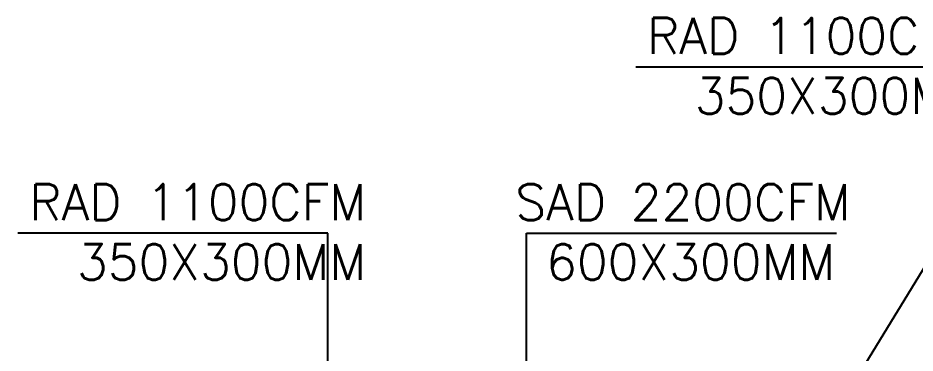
# Model space of a CAD drawing. Header units: millimetres. Extents: x 1327414 to 2139344, y -346496 to -91575.
# Drawn here: x 2125818 to 2130815, y -253688 to -251823 of the extents above; entities that cross this region are included whole.
import ezdxf

# ---------------------------------------------------------------- set-up
doc = ezdxf.new("R2010")
doc.units = ezdxf.units.MM
doc.header["$LTSCALE"] = 600
doc.header["$MEASUREMENT"] = 0
doc.layers.add('MEP_HVAC_DRAIN_PIPE', color=7, linetype='Continuous')
doc.styles.add('ARIAL', font='arial.ttf')
doc.dimstyles.get("Standard").update_dxf_attribs({"dimscale": 1.5, "dimtxt": 150, "dimasz": 150, "dimexe": 100, "dimexo": 100, "dimgap": 0.25, "dimtad": 0, "dimdec": 0, "dimzin": 0, "dimdsep": 46, "dimtxsty": 'ARIAL', "dimcen": 0.09, "dimdle": 100, "dimclrd": 7, "dimclre": 7, "dimclrt": 7, "dimadec": 0, "dimazin": 0, "dimtfac": 1, "dimtdec": 0, "dimtofl": 0, "dimtmove": 0, "dimatfit": 3, "dimfxl": 0, "dimtolj": 1, "dimtzin": 0, "dimarcsym": 0})

msp = doc.modelspace()

# ---------------------------------------------------------------- texts
at = {"layer": 'MEP_HVAC_DRAIN_PIPE', "lineweight": 0, "char_height": 200, "style": 'ARIAL'}
for s, width, insert, attachment_point in [('{\\Fromans|c0;\\C1;RAD\\C256; 1100CFM\\P350X300MM}', 2536.26, (2131199.6, -251822.7, 204675.5), 3), ('{\\Fromans|c0;\\C1;RAD\\C256; 1100CFM\\P350X300MM}', 2536.26, (2127757.8, -252747.6, 204675.5), 3), ('\\pi105.79555;{\\Fromans|c0;\\C3;SAD\\C256; 2200CFM\\P\\pi277.22412;600X300MM}', 2268.734, (2128482.8, -252747.6, 204675.5), 1)]:
    msp.add_mtext_dynamic_manual_height_columns(s, width=width, gutter_width=1375, heights=[0], dxfattribs=dict(at, insert=insert, attachment_point=attachment_point))

# ---------------------------------------------------------------- leaders
at = {"layer": 'MEP_HVAC_DRAIN_PIPE', "lineweight": 0}
for points in [[(2132239.7, -254296, 204675.5), (2130986.4, -252095.7, 204675.5), (2129259.3, -252095.7, 204675.5)], [(2130173.2, -254346, 204675.5), (2131546.9, -252095.7, 204675.5), (2132646.4, -252095.7, 204675.5)], [(2127544.7, -254296, 204675.5), (2127544.7, -253020.5, 204675.5), (2125817.5, -253020.5, 204675.5)], [(2128650.3, -254296, 204675.5), (2128650.3, -253020.5, 204675.5), (2130377.4, -253020.5, 204675.5)]]:
    msp.add_leader(points, dimstyle='Standard', override={"dimgap": 0.25, "dimtad": 0}, dxfattribs=at)

doc.saveas('drawing.dxf')
